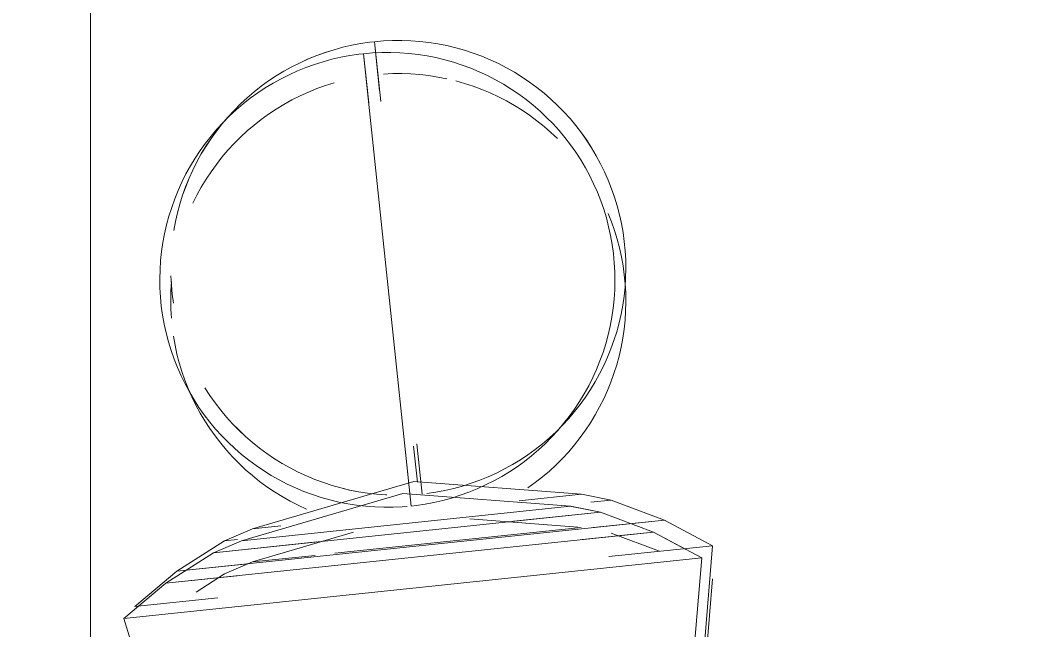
# Model space of a CAD drawing. Extents: x 4834 to 83801, y -13735 to 32221.
# Drawn here: x 13594.817 to 13597.295, y -12417.836 to -12416.321 of the extents above; entities that cross this region are included whole.
import ezdxf

# ---------------------------------------------------------------- set-up
doc = ezdxf.new("R2010")
doc.units = 0
doc.header["$LTSCALE"] = 8
doc.header["$MEASUREMENT"] = 0
doc.layers.add('A-COLS', color=52, linetype='Continuous', lineweight=9)
doc.layers.add('Q-CASE', color=31, linetype='Continuous', lineweight=9)
doc.layers.add('A-WALL-PATT', color=253, linetype='Continuous')

# ---------------------------------------------------------------- blocks, each defined once
blk = doc.blocks.new('Rectangular Column - 24_ x 24_-369624-Section 1')
at = {"layer": 'A-COLS'}
blk.add_line((844.6667, 108), (844.6667, 0), dxfattribs=at)
blk = doc.blocks.new('BAR_WITH_STOOLS_16588 - BAR_WITH_STOOLS_16588-392758-Section 1')
at = {"layer": 'Q-CASE'}
for p, q in [((845.3712, 92.1626), (845.3841, 92.0403)), ((845.3712, 92.1626), (845.3841, 92.0403)), ((845.3712, 92.1626), (845.3841, 92.0403)), ((845.3712, 92.1626), (845.3841, 92.0403)), ((845.3713, 92.1626), (845.3869, 92.0137)), ((845.3713, 92.1626), (845.3841, 92.0403)), ((845.3713, 92.1626), (845.3841, 92.0403)), ((845.3713, 92.1626), (845.3841, 92.0403)), ((845.3442, 92.1328), (845.4622, 91.0093)), ((845.3442, 92.1328), (845.357, 92.0105)), ((845.4682, 91.158), (845.4777, 91.0682)), ((845.4763, 91.164), (845.4894, 91.0391)), ((845.4763, 91.164), (845.4894, 91.0391)), ((845.4482, 91.1432), (845.4622, 91.0093)), ((845.1819, 91.0935), (845.1618, 91.1039)), ((845.1819, 91.0935), (845.1618, 91.1039)), ((845.1819, 91.0935), (845.1619, 91.1039)), ((845.4689, 91.0704), (845.0684, 90.9528)), ((845.8851, 91.0387), (845.4689, 91.0704)), ((845.4417, 91.0406), (845.0412, 90.923)), ((845.8579, 91.0089), (845.4417, 91.0406)), ((845.8851, 91.0387), (845.73, 91.0224)), ((845.959, 91.0239), (845.885, 91.0387)), ((845.959, 91.0239), (845.885, 91.0387)), ((845.959, 91.0239), (845.8851, 91.0387)), ((845.959, 91.0239), (845.8851, 91.0387)), ((845.9082, 91.0185), (845.959, 91.0239)), ((845.959, 91.0239), (845.9082, 91.0185)), ((845.9082, 91.0185), (845.959, 91.0239)), ((845.959, 91.0239), (845.9082, 91.0185)), ((845.9082, 91.0185), (845.959, 91.0239)), ((845.959, 91.0239), (845.9082, 91.0185)), ((845.9082, 91.0185), (845.959, 91.0239)), ((845.959, 91.0239), (845.9082, 91.0185)), ((846.091, 90.9744), (845.959, 91.0239)), ((846.0909, 90.9744), (845.959, 91.0239)), ((846.091, 90.9744), (845.959, 91.0239)), ((846.0909, 90.9744), (845.959, 91.0239)), ((845.8579, 91.0089), (845.0412, 90.923)), ((845.9319, 90.994), (845.8579, 91.0089)), ((845.9319, 90.994), (845.8601, 91.0084)), ((845.9319, 90.994), (845.8601, 91.0084)), ((845.9319, 90.994), (845.8601, 91.0084)), ((844.8803, 90.8472), (846.091, 90.9744)), ((844.972, 90.8932), (845.9319, 90.994)), ((845.9319, 90.994), (844.972, 90.8932)), ((845.8759, 90.957), (845.6079, 90.9774)), ((845.7164, 90.9714), (845.9319, 90.994)), ((845.9319, 90.994), (845.7164, 90.9714)), ((845.7164, 90.9714), (845.9319, 90.994)), ((845.9319, 90.994), (845.7164, 90.9714)), ((845.7164, 90.9714), (845.9319, 90.994)), ((845.9319, 90.994), (845.7164, 90.9714)), ((846.091, 90.9744), (845.9137, 90.9558)), ((845.9137, 90.9558), (846.0909, 90.9744)), ((846.0909, 90.9744), (845.9137, 90.9558)), ((845.9137, 90.9558), (846.091, 90.9744)), ((846.091, 90.9744), (845.9137, 90.9558)), ((845.9137, 90.9558), (846.0909, 90.9744)), ((846.0909, 90.9744), (845.9137, 90.9558)), ((846.0638, 90.9446), (845.9319, 90.994)), ((846.0638, 90.9446), (845.9319, 90.994)), ((846.0638, 90.9446), (845.9319, 90.994)), ((846.0638, 90.9446), (845.9319, 90.994)), ((846.2106, 90.9107), (846.0909, 90.9744)), ((846.2106, 90.9107), (846.0909, 90.9744)), ((846.2106, 90.9107), (846.091, 90.9744)), ((846.2106, 90.9107), (846.091, 90.9744)), ((845.0684, 90.9528), (844.9991, 90.923)), ((845.0683, 90.9528), (844.9991, 90.923)), ((845.0684, 90.9528), (844.9991, 90.923)), ((845.0683, 90.9528), (844.9991, 90.923)), ((845.1385, 90.9602), (845.0684, 90.9528)), ((845.8846, 90.9563), (845.2726, 90.8919)), ((844.8532, 90.8174), (846.0638, 90.9446)), ((844.9991, 90.923), (845.0308, 90.9263)), ((845.0308, 90.9263), (844.9991, 90.923)), ((844.9991, 90.923), (845.0308, 90.9263)), ((845.0308, 90.9263), (844.9991, 90.923)), ((844.9991, 90.923), (845.0308, 90.9263)), ((845.0308, 90.9263), (844.9991, 90.923)), ((844.9991, 90.923), (845.0308, 90.9263)), ((845.0308, 90.9263), (844.9991, 90.923)), ((845.3194, 90.9442), (845.0684, 90.8705)), ((846.0638, 90.9446), (845.8865, 90.926)), ((846.0784, 90.8968), (845.959, 90.9415)), ((846.0784, 90.8968), (845.959, 90.9415)), ((845.9811, 90.9359), (846.0638, 90.9446)), ((846.0638, 90.9446), (845.9811, 90.9359)), ((845.9811, 90.9359), (846.0638, 90.9446)), ((846.0638, 90.9446), (845.9811, 90.9359)), ((845.9811, 90.9359), (846.0638, 90.9446)), ((846.0638, 90.9446), (845.9811, 90.9359)), ((846.1445, 90.9017), (846.0638, 90.9446)), ((846.1835, 90.8809), (846.0638, 90.9446)), ((846.1445, 90.9017), (846.0638, 90.9446)), ((846.1445, 90.9017), (846.0638, 90.9446)), ((844.9991, 90.923), (844.8803, 90.8472)), ((844.9991, 90.923), (844.8803, 90.8472)), ((844.9991, 90.923), (844.8803, 90.8472)), ((844.9991, 90.923), (844.8803, 90.8472)), ((845.0412, 90.923), (844.972, 90.8932)), ((845.0412, 90.923), (844.972, 90.8932)), ((845.0412, 90.923), (844.972, 90.8932)), ((845.0412, 90.923), (844.972, 90.8932)), ((844.972, 90.8932), (845.2284, 90.9201)), ((845.2284, 90.9201), (844.972, 90.8932)), ((844.972, 90.8932), (845.2284, 90.9201)), ((845.2284, 90.9201), (844.972, 90.8932)), ((844.972, 90.8932), (845.2284, 90.9201)), ((845.2284, 90.9201), (844.972, 90.8932)), ((845.9532, 90.8836), (846.2106, 90.9107)), ((846.1697, 90.4104), (846.2106, 90.9107)), ((844.7494, 90.7302), (846.1835, 90.8809)), ((844.972, 90.8932), (844.8532, 90.8174)), ((844.972, 90.8932), (844.8532, 90.8174)), ((844.972, 90.8932), (844.8532, 90.8174)), ((844.972, 90.8932), (844.8532, 90.8174)), ((845.2236, 90.8868), (845.0684, 90.8705)), ((846.1426, 90.3805), (846.1835, 90.8809)), ((845.0576, 90.8658), (844.8803, 90.8472)), ((844.8803, 90.8472), (845.0576, 90.8658)), ((845.0576, 90.8658), (844.8803, 90.8472)), ((844.8803, 90.8472), (845.0576, 90.8658)), ((845.0576, 90.8658), (844.8803, 90.8472)), ((844.8803, 90.8472), (845.0576, 90.8658)), ((845.0576, 90.8658), (844.8803, 90.8472)), ((845.0684, 90.8705), (844.9991, 90.8406)), ((845.0684, 90.8705), (844.9991, 90.8406)), ((844.8803, 90.8472), (844.7765, 90.76)), ((844.8803, 90.8472), (844.7765, 90.76)), ((844.8803, 90.8472), (844.7765, 90.76)), ((844.8803, 90.8472), (844.7765, 90.76)), ((844.8532, 90.8174), (845.0305, 90.836)), ((845.0305, 90.836), (844.8532, 90.8174)), ((845.0305, 90.836), (844.8532, 90.8174)), ((844.8532, 90.8174), (845.0305, 90.836)), ((845.0305, 90.836), (844.8532, 90.8174)), ((844.8532, 90.8174), (845.0305, 90.836)), ((845.0305, 90.836), (844.8532, 90.8174)), ((844.9991, 90.8406), (844.9283, 90.7954)), ((844.9991, 90.8406), (844.9283, 90.7954)), ((846.1718, 90.3535), (846.2106, 90.8283)), ((844.8532, 90.8174), (844.7494, 90.7302)), ((844.8532, 90.8174), (844.7494, 90.7302)), ((844.8532, 90.8174), (844.7494, 90.7302)), ((844.8532, 90.8174), (844.7494, 90.7302)), ((844.7765, 90.76), (844.9828, 90.7816)), ((844.7494, 90.7302), (844.8935, 90.2492))]:
    blk.add_line(p, q, dxfattribs=at)
at = {"layer": 'Q-CASE', "flags": 128}
for points in [[(845.3712, 92.1626), (845.3938, 92.1646), (845.4163, 92.1656), (845.4389, 92.1657), (845.4615, 92.1649), (845.484, 92.1632), (845.5065, 92.1606), (845.5288, 92.1571), (845.551, 92.1527), (845.5729, 92.1474), (845.5947, 92.1413), (845.6162, 92.1343), (845.6373, 92.1264), (845.6582, 92.1177), (845.6787, 92.1082), (845.6988, 92.0979), (845.7184, 92.0867), (845.7376, 92.0748), (845.7563, 92.0621), (845.7745, 92.0487), (845.7922, 92.0346), (845.8092, 92.0198), (845.8257, 92.0043), (845.8415, 91.9882), (845.8566, 91.9714), (845.8711, 91.9541), (845.8849, 91.9362), (845.8979, 91.9177), (845.9102, 91.8988), (845.9218, 91.8793), (845.9325, 91.8595), (845.9424, 91.8392), (845.9516, 91.8185), (845.9598, 91.7975), (845.9673, 91.7761), (845.9739, 91.7545), (845.9796, 91.7327), (845.9844, 91.7106), (845.9884, 91.6883), (845.9914, 91.666), (845.9936, 91.6435), (845.9948, 91.6209), (845.9952, 91.5983), (845.9946, 91.5757), (845.9932, 91.5532), (845.9908, 91.5307), (845.9875, 91.5084), (845.9834, 91.4862), (845.9784, 91.4641), (845.9725, 91.4423), (845.9657, 91.4208)], [(845.3712, 92.1626), (845.3938, 92.1646), (845.4163, 92.1656), (845.4389, 92.1657), (845.4615, 92.1649), (845.484, 92.1632), (845.5065, 92.1606), (845.5288, 92.1571), (845.551, 92.1527), (845.5729, 92.1474), (845.5947, 92.1413), (845.6162, 92.1343), (845.6373, 92.1264), (845.6582, 92.1177), (845.6787, 92.1082), (845.6988, 92.0979), (845.7184, 92.0867), (845.7376, 92.0748), (845.7563, 92.0621), (845.7745, 92.0487), (845.7922, 92.0346), (845.8092, 92.0198), (845.8257, 92.0043), (845.8415, 91.9882), (845.8566, 91.9714), (845.8711, 91.9541), (845.8849, 91.9362), (845.8979, 91.9177), (845.9102, 91.8988), (845.9218, 91.8793), (845.9325, 91.8595), (845.9424, 91.8392), (845.9516, 91.8185), (845.9598, 91.7975), (845.9673, 91.7761), (845.9739, 91.7545), (845.9796, 91.7327), (845.9844, 91.7106), (845.9884, 91.6883), (845.9914, 91.666), (845.9936, 91.6435), (845.9948, 91.6209), (845.9952, 91.5983), (845.9946, 91.5757), (845.9932, 91.5532), (845.9908, 91.5307), (845.9875, 91.5084), (845.9834, 91.4862), (845.9784, 91.4641), (845.9725, 91.4423), (845.9657, 91.4208)], [(845.3713, 92.1626), (845.3938, 92.1646), (845.4164, 92.1656), (845.439, 92.1657), (845.4615, 92.1649), (845.4841, 92.1632), (845.5065, 92.1606), (845.5288, 92.1571), (845.551, 92.1527), (845.573, 92.1474), (845.5947, 92.1413), (845.6162, 92.1343), (845.6374, 92.1264), (845.6582, 92.1177), (845.6787, 92.1082), (845.6988, 92.0979), (845.7185, 92.0867), (845.7377, 92.0748), (845.7564, 92.0621), (845.7746, 92.0487), (845.7922, 92.0346), (845.8092, 92.0198), (845.8257, 92.0043), (845.8415, 91.9882), (845.8567, 91.9714), (845.8712, 91.9541), (845.8849, 91.9362), (845.898, 91.9177), (845.9103, 91.8988), (845.9218, 91.8793), (845.9325, 91.8595), (845.9425, 91.8392), (845.9516, 91.8185), (845.9599, 91.7975), (845.9673, 91.7761), (845.9739, 91.7545), (845.9796, 91.7327), (845.9844, 91.7106), (845.9884, 91.6883), (845.9914, 91.666), (845.9936, 91.6435), (845.9949, 91.6209), (845.9952, 91.5983), (845.9947, 91.5757), (845.9932, 91.5532), (845.9908, 91.5307), (845.9876, 91.5084), (845.9834, 91.4862), (845.9784, 91.4641), (845.9725, 91.4423), (845.9657, 91.4208), (845.9581, 91.3995), (845.9496, 91.3786), (845.9403, 91.358), (845.9302, 91.3378), (845.9193, 91.318), (845.9076, 91.2987), (845.8951, 91.2798), (845.8819, 91.2615), (845.868, 91.2437), (845.8533, 91.2265), (845.838, 91.2099), (845.8221, 91.1939), (845.8055, 91.1785), (845.7883, 91.1639), (845.7705, 91.1499), (845.7522, 91.1367), (845.7334, 91.1242), (845.7141, 91.1124), (845.6943, 91.1015), (845.6742, 91.0913), (845.6536, 91.082), (845.6327, 91.0735), (845.6114, 91.0658), (845.5899, 91.059), (845.5681, 91.053), (845.546, 91.048), (845.5238, 91.0438), (845.5015, 91.0405)], [(845.3713, 92.1626), (845.3938, 92.1646), (845.4164, 92.1656), (845.439, 92.1657), (845.4615, 92.1649), (845.4841, 92.1632), (845.5065, 92.1606), (845.5288, 92.1571), (845.551, 92.1527), (845.573, 92.1474), (845.5947, 92.1413), (845.6162, 92.1343), (845.6374, 92.1264), (845.6582, 92.1177), (845.6787, 92.1082), (845.6988, 92.0979), (845.7185, 92.0867), (845.7377, 92.0748), (845.7564, 92.0621), (845.7746, 92.0487), (845.7922, 92.0346), (845.8092, 92.0198), (845.8257, 92.0043), (845.8415, 91.9882), (845.8567, 91.9714), (845.8712, 91.9541), (845.8849, 91.9362), (845.898, 91.9177), (845.9103, 91.8988), (845.9218, 91.8793), (845.9325, 91.8595), (845.9425, 91.8392), (845.9516, 91.8185), (845.9599, 91.7975), (845.9673, 91.7761), (845.9739, 91.7545), (845.9796, 91.7327), (845.9844, 91.7106), (845.9884, 91.6883), (845.9914, 91.666), (845.9936, 91.6435), (845.9949, 91.6209), (845.9952, 91.5983), (845.9947, 91.5757), (845.9932, 91.5532), (845.9908, 91.5307), (845.9876, 91.5084), (845.9834, 91.4862), (845.9784, 91.4641), (845.9725, 91.4423), (845.9657, 91.4208)], [(844.873, 91.6934), (844.8772, 91.7156), (844.8822, 91.7376), (844.8881, 91.7594), (844.8949, 91.781), (844.9025, 91.8022), (844.911, 91.8232), (844.9203, 91.8437), (844.9304, 91.8639), (844.9413, 91.8837), (844.953, 91.9031), (844.9655, 91.9219), (844.9787, 91.9402), (844.9927, 91.958), (845.0073, 91.9752), (845.0226, 91.9918), (845.0386, 92.0078), (845.0551, 92.0232), (845.0723, 92.0378), (845.0901, 92.0518), (845.1084, 92.065), (845.1272, 92.0775), (845.1465, 92.0893), (845.1663, 92.1002), (845.1865, 92.1104), (845.207, 92.1197), (845.228, 92.1283), (845.2492, 92.1359), (845.2708, 92.1427), (845.2926, 92.1487), (845.3146, 92.1538), (845.3368, 92.1579), (845.3591, 92.1612), (845.3712, 92.1626)], [(844.873, 91.6934), (844.8772, 91.7156), (844.8822, 91.7376), (844.8881, 91.7594), (844.8949, 91.781), (844.9025, 91.8022), (844.911, 91.8232), (844.9203, 91.8437), (844.9304, 91.8639), (844.9413, 91.8837), (844.953, 91.9031), (844.9655, 91.9219), (844.9787, 91.9402), (844.9927, 91.958), (845.0073, 91.9752), (845.0226, 91.9918), (845.0386, 92.0078), (845.0551, 92.0232), (845.0723, 92.0378), (845.0901, 92.0518), (845.1084, 92.065), (845.1272, 92.0775), (845.1465, 92.0893), (845.1663, 92.1002), (845.1865, 92.1104), (845.207, 92.1197), (845.228, 92.1283), (845.2492, 92.1359), (845.2708, 92.1427), (845.2926, 92.1487), (845.3146, 92.1538), (845.3368, 92.1579), (845.3591, 92.1612), (845.3712, 92.1626)], [(844.8731, 91.6934), (844.8772, 91.7156), (844.8823, 91.7376), (844.8882, 91.7594), (844.8949, 91.781), (844.9026, 91.8022), (844.911, 91.8232), (844.9203, 91.8437), (844.9305, 91.8639), (844.9414, 91.8837), (844.9531, 91.9031), (844.9656, 91.9219), (844.9788, 91.9402), (844.9927, 91.958), (845.0073, 91.9752), (845.0226, 91.9918), (845.0386, 92.0078), (845.0552, 92.0232), (845.0724, 92.0378), (845.0901, 92.0518), (845.1084, 92.065), (845.1273, 92.0775), (845.1466, 92.0893), (845.1663, 92.1002), (845.1865, 92.1104), (845.2071, 92.1197), (845.228, 92.1283), (845.2493, 92.1359), (845.2708, 92.1427), (845.2926, 92.1487), (845.3146, 92.1538), (845.3368, 92.1579), (845.3592, 92.1612), (845.3713, 92.1626)], [(844.8731, 91.6934), (844.8772, 91.7156), (844.8823, 91.7376), (844.8882, 91.7594), (844.8949, 91.781), (844.9026, 91.8022), (844.911, 91.8232), (844.9203, 91.8437), (844.9305, 91.8639), (844.9414, 91.8837), (844.9531, 91.9031), (844.9656, 91.9219), (844.9788, 91.9402), (844.9927, 91.958), (845.0073, 91.9752), (845.0226, 91.9918), (845.0386, 92.0078), (845.0552, 92.0232), (845.0724, 92.0378), (845.0901, 92.0518), (845.1084, 92.065), (845.1273, 92.0775), (845.1466, 92.0893), (845.1663, 92.1002), (845.1865, 92.1104), (845.2071, 92.1197), (845.228, 92.1283), (845.2493, 92.1359), (845.2708, 92.1427), (845.2926, 92.1487), (845.3146, 92.1538), (845.3368, 92.1579), (845.3592, 92.1612), (845.3713, 92.1626)], [(845.2825, 91.0192), (845.2606, 91.0245), (845.2388, 91.0306), (845.2173, 91.0376), (845.1962, 91.0455), (845.1753, 91.0542), (845.1548, 91.0637), (845.1347, 91.074), (845.1151, 91.0852), (845.0959, 91.0971), (845.0772, 91.1097), (845.059, 91.1232), (845.0413, 91.1373), (845.0243, 91.1521), (845.0078, 91.1676), (844.992, 91.1837), (844.9769, 91.2005), (844.9624, 91.2178), (844.9486, 91.2357), (844.9356, 91.2542), (844.9233, 91.2731), (844.9117, 91.2926), (844.901, 91.3124), (844.891, 91.3327), (844.8819, 91.3534), (844.8736, 91.3744), (844.8662, 91.3957), (844.8596, 91.4174), (844.8539, 91.4392), (844.8491, 91.4613), (844.8451, 91.4835), (844.8421, 91.5059), (844.8399, 91.5284), (844.8387, 91.551), (844.8383, 91.5736), (844.8389, 91.5962), (844.8403, 91.6187), (844.8427, 91.6412), (844.8459, 91.6635), (844.8501, 91.6857), (844.8551, 91.7078), (844.861, 91.7296), (844.8678, 91.7511), (844.8754, 91.7724), (844.8839, 91.7933), (844.8932, 91.8139), (844.9033, 91.8341), (844.9142, 91.8539), (844.926, 91.8732), (844.9384, 91.8921), (844.9516, 91.9104), (844.9656, 91.9282), (844.9802, 91.9454), (844.9955, 91.962), (845.0115, 91.978), (845.0281, 91.9934), (845.0452, 92.008), (845.063, 92.022), (845.0813, 92.0352), (845.1001, 92.0477), (845.1194, 92.0595), (845.1392, 92.0704), (845.1594, 92.0806), (845.1799, 92.0899), (845.2009, 92.0984), (845.2221, 92.1061), (845.2437, 92.1129), (845.2655, 92.1189), (845.2875, 92.1239), (845.3097, 92.1281), (845.332, 92.1314), (845.3442, 92.1328)], [(845.4525, 91.0084), (845.4397, 91.0073), (845.4172, 91.0063), (845.3946, 91.0062), (845.372, 91.007), (845.3495, 91.0087), (845.327, 91.0113), (845.3047, 91.0148), (845.2825, 91.0192), (845.2606, 91.0245), (845.2388, 91.0306), (845.2173, 91.0376), (845.1962, 91.0455), (845.1753, 91.0542), (845.1548, 91.0637), (845.1347, 91.074), (845.1151, 91.0852), (845.0959, 91.0971), (845.0772, 91.1097), (845.059, 91.1232), (845.0413, 91.1373), (845.0243, 91.1521), (845.0078, 91.1676), (844.992, 91.1837), (844.9769, 91.2005), (844.9624, 91.2178), (844.9486, 91.2357), (844.9356, 91.2542), (844.9233, 91.2731), (844.9117, 91.2926), (844.901, 91.3124), (844.891, 91.3327), (844.8819, 91.3534), (844.8736, 91.3744), (844.8662, 91.3957), (844.8596, 91.4174), (844.8539, 91.4392), (844.8491, 91.4613), (844.8451, 91.4835), (844.8421, 91.5059), (844.8399, 91.5284), (844.8387, 91.551), (844.8383, 91.5736), (844.8389, 91.5962), (844.8403, 91.6187), (844.8427, 91.6412), (844.8459, 91.6635), (844.8501, 91.6857), (844.8551, 91.7078), (844.861, 91.7296), (844.8678, 91.7511), (844.8754, 91.7724), (844.8839, 91.7933), (844.8932, 91.8139), (844.9033, 91.8341), (844.9142, 91.8539), (844.926, 91.8732), (844.9384, 91.8921), (844.9516, 91.9104), (844.9656, 91.9282), (844.9802, 91.9454), (844.9955, 91.962), (845.0115, 91.978), (845.0281, 91.9934), (845.0452, 92.008), (845.063, 92.022), (845.0813, 92.0352), (845.1001, 92.0477), (845.1194, 92.0595), (845.1392, 92.0704), (845.1594, 92.0806), (845.1799, 92.0899), (845.2009, 92.0984), (845.2221, 92.1061), (845.2437, 92.1129), (845.2655, 92.1189), (845.2875, 92.1239), (845.3097, 92.1281), (845.332, 92.1314), (845.3442, 92.1328)], [(845.2825, 91.0192), (845.2606, 91.0245), (845.2388, 91.0306), (845.2173, 91.0376), (845.1962, 91.0455), (845.1753, 91.0542), (845.1548, 91.0637), (845.1347, 91.074), (845.1151, 91.0852), (845.0959, 91.0971), (845.0772, 91.1097), (845.059, 91.1232), (845.0413, 91.1373), (845.0243, 91.1521), (845.0078, 91.1676), (844.992, 91.1837), (844.9769, 91.2005), (844.9624, 91.2178), (844.9486, 91.2357), (844.9356, 91.2542), (844.9233, 91.2731), (844.9117, 91.2926), (844.901, 91.3124), (844.891, 91.3327), (844.8819, 91.3534), (844.8736, 91.3744), (844.8662, 91.3957), (844.8596, 91.4174), (844.8539, 91.4392), (844.8491, 91.4613), (844.8451, 91.4835), (844.8421, 91.5059), (844.8399, 91.5284), (844.8387, 91.551), (844.8383, 91.5736), (844.8389, 91.5962), (844.8403, 91.6187), (844.8427, 91.6412), (844.8459, 91.6635), (844.8501, 91.6857), (844.8551, 91.7078), (844.861, 91.7296), (844.8678, 91.7511), (844.8754, 91.7724), (844.8839, 91.7933), (844.8932, 91.8139), (844.9033, 91.8341), (844.9142, 91.8539), (844.926, 91.8732), (844.9384, 91.8921), (844.9516, 91.9104), (844.9656, 91.9282), (844.9802, 91.9454), (844.9955, 91.962), (845.0115, 91.978), (845.0281, 91.9934), (845.0452, 92.008), (845.063, 92.022), (845.0813, 92.0352), (845.1001, 92.0477), (845.1194, 92.0595), (845.1392, 92.0704), (845.1594, 92.0806), (845.1799, 92.0899), (845.2009, 92.0984), (845.2221, 92.1061), (845.2437, 92.1129), (845.2655, 92.1189), (845.2875, 92.1239), (845.3097, 92.1281), (845.332, 92.1314), (845.3442, 92.1328)], [(845.2825, 91.0192), (845.2606, 91.0245), (845.2388, 91.0306), (845.2173, 91.0376), (845.1962, 91.0455), (845.1753, 91.0542), (845.1548, 91.0637), (845.1347, 91.074), (845.1151, 91.0852), (845.0959, 91.0971), (845.0772, 91.1097), (845.059, 91.1232), (845.0413, 91.1373), (845.0243, 91.1521), (845.0078, 91.1676), (844.992, 91.1837), (844.9769, 91.2005), (844.9624, 91.2178), (844.9486, 91.2357), (844.9356, 91.2542), (844.9233, 91.2731), (844.9117, 91.2926), (844.901, 91.3124), (844.891, 91.3327), (844.8819, 91.3534), (844.8736, 91.3744), (844.8662, 91.3957), (844.8596, 91.4174), (844.8539, 91.4392), (844.8491, 91.4613), (844.8451, 91.4835), (844.8421, 91.5059), (844.8399, 91.5284), (844.8387, 91.551), (844.8383, 91.5736), (844.8389, 91.5962), (844.8403, 91.6187), (844.8427, 91.6412), (844.8459, 91.6635), (844.8501, 91.6857), (844.8551, 91.7078), (844.861, 91.7296), (844.8678, 91.7511), (844.8754, 91.7724), (844.8839, 91.7933), (844.8932, 91.8139), (844.9033, 91.8341), (844.9142, 91.8539), (844.926, 91.8732), (844.9384, 91.8921), (844.9516, 91.9104), (844.9656, 91.9282), (844.9802, 91.9454), (844.9955, 91.962), (845.0115, 91.978), (845.0281, 91.9934), (845.0452, 92.008), (845.063, 92.022), (845.0813, 92.0352), (845.1001, 92.0477), (845.1194, 92.0595), (845.1392, 92.0704), (845.1594, 92.0806), (845.1799, 92.0899), (845.2009, 92.0984), (845.2221, 92.1061), (845.2437, 92.1129), (845.2655, 92.1189), (845.2875, 92.1239), (845.3097, 92.1281), (845.332, 92.1314), (845.3442, 92.1328)], [(845.3442, 92.1328), (845.3667, 92.1347), (845.3892, 92.1357), (845.4118, 92.1358), (845.4344, 92.135), (845.4569, 92.1333), (845.4794, 92.1308), (845.5017, 92.1273), (845.5239, 92.1229), (845.5458, 92.1176), (845.5676, 92.1115), (845.5891, 92.1045), (845.6102, 92.0966), (845.6311, 92.0879), (845.6516, 92.0784), (845.6717, 92.068), (845.6913, 92.0569), (845.7105, 92.045), (845.7292, 92.0323), (845.7474, 92.0189), (845.7651, 92.0048), (845.7821, 91.99), (845.7986, 91.9745), (845.8144, 91.9584), (845.8295, 91.9416), (845.844, 91.9243), (845.8578, 91.9063)], [(845.3442, 92.1328), (845.3667, 92.1347), (845.3892, 92.1357), (845.4118, 92.1358), (845.4344, 92.135), (845.4569, 92.1333), (845.4794, 92.1308), (845.5017, 92.1273), (845.5239, 92.1229), (845.5458, 92.1176), (845.5676, 92.1115), (845.5891, 92.1045), (845.6102, 92.0966), (845.6311, 92.0879), (845.6516, 92.0784), (845.6717, 92.068), (845.6913, 92.0569), (845.7105, 92.045), (845.7292, 92.0323), (845.7474, 92.0189), (845.7651, 92.0048), (845.7821, 91.99), (845.7986, 91.9745), (845.8144, 91.9584), (845.8295, 91.9416), (845.844, 91.9243), (845.8578, 91.9063), (845.8708, 91.8879), (845.8831, 91.8689), (845.8947, 91.8495), (845.9054, 91.8296), (845.9153, 91.8093), (845.9245, 91.7887), (845.9328, 91.7677), (845.9402, 91.7463), (845.9468, 91.7247), (845.9525, 91.7028), (845.9573, 91.6808), (845.9613, 91.6585), (845.9643, 91.6361), (845.9665, 91.6137), (845.9677, 91.5911), (845.9681, 91.5685), (845.9675, 91.5459), (845.9661, 91.5234), (845.9637, 91.5009), (845.9605, 91.4785), (845.9563, 91.4563), (845.9513, 91.4343), (845.9454, 91.4125), (845.9386, 91.3909), (845.931, 91.3697), (845.9225, 91.3487), (845.9132, 91.3281), (845.9031, 91.3079), (845.8921, 91.2882), (845.8804, 91.2688), (845.868, 91.25), (845.8548, 91.2317), (845.8408, 91.2139), (845.8262, 91.1967), (845.8109, 91.18), (845.7949, 91.1641), (845.7783, 91.1487), (845.7612, 91.1341), (845.7434, 91.1201), (845.7251, 91.1068), (845.7063, 91.0943), (845.687, 91.0826), (845.6672, 91.0716), (845.647, 91.0615), (845.6265, 91.0521), (845.6055, 91.0436), (845.5843, 91.036), (845.5627, 91.0292), (845.5409, 91.0232), (845.5189, 91.0181), (845.4967, 91.0139), (845.4744, 91.0107), (845.4622, 91.0093)], [(845.3442, 92.1328), (845.3667, 92.1347), (845.3892, 92.1357), (845.4118, 92.1358), (845.4344, 92.135), (845.4569, 92.1333), (845.4794, 92.1308), (845.5017, 92.1273), (845.5239, 92.1229), (845.5458, 92.1176), (845.5676, 92.1115), (845.5891, 92.1045), (845.6102, 92.0966), (845.6311, 92.0879), (845.6516, 92.0784), (845.6717, 92.068), (845.6913, 92.0569), (845.7105, 92.045), (845.7292, 92.0323), (845.7474, 92.0189), (845.7651, 92.0048), (845.7821, 91.99), (845.7986, 91.9745), (845.8144, 91.9584), (845.8295, 91.9416), (845.844, 91.9243), (845.8578, 91.9063)], [(845.3442, 92.1328), (845.3667, 92.1347), (845.3892, 92.1357), (845.4118, 92.1358), (845.4344, 92.135), (845.4569, 92.1333), (845.4794, 92.1308), (845.5017, 92.1273), (845.5239, 92.1229), (845.5458, 92.1176), (845.5676, 92.1115), (845.5891, 92.1045), (845.6102, 92.0966), (845.6311, 92.0879), (845.6516, 92.0784), (845.6717, 92.068), (845.6913, 92.0569), (845.7105, 92.045), (845.7292, 92.0323), (845.7474, 92.0189), (845.7651, 92.0048), (845.7821, 91.99), (845.7986, 91.9745), (845.8144, 91.9584), (845.8295, 91.9416), (845.844, 91.9243), (845.8578, 91.9063)], [(845.3938, 92.0822), (845.4164, 92.0832), (845.439, 92.0833), (845.4615, 92.0825), (845.4841, 92.0808), (845.5065, 92.0782), (845.5288, 92.0747), (845.551, 92.0703)], [(845.3938, 92.0822), (845.4164, 92.0832), (845.439, 92.0833), (845.4615, 92.0825), (845.4841, 92.0808), (845.5065, 92.0782), (845.5288, 92.0747), (845.551, 92.0703)], [(845.573, 92.065), (845.5947, 92.0589), (845.6162, 92.0519), (845.6374, 92.044), (845.6582, 92.0353), (845.6787, 92.0258), (845.6988, 92.0155), (845.7185, 92.0043), (845.7377, 91.9924), (845.7564, 91.9798), (845.7746, 91.9664), (845.7922, 91.9522), (845.8092, 91.9374), (845.8257, 91.9219)], [(845.573, 92.065), (845.5947, 92.0589), (845.6162, 92.0519), (845.6374, 92.044), (845.6582, 92.0353), (845.6787, 92.0258), (845.6988, 92.0155), (845.7185, 92.0043), (845.7377, 91.9924), (845.7564, 91.9798), (845.7746, 91.9664), (845.7922, 91.9522), (845.8092, 91.9374), (845.8257, 91.9219)], [(844.9203, 91.7614), (844.9305, 91.7816), (844.9414, 91.8013), (844.9531, 91.8207), (844.9656, 91.8395), (844.9788, 91.8578), (844.9927, 91.8756), (845.0073, 91.8928), (845.0226, 91.9095), (845.0386, 91.9255), (845.0552, 91.9408), (845.0724, 91.9555), (845.0901, 91.9694), (845.1084, 91.9827), (845.1273, 91.9952), (845.1466, 92.0069), (845.1663, 92.0179), (845.1865, 92.028), (845.2071, 92.0374), (845.228, 92.0459), (845.2493, 92.0535), (845.2708, 92.0604)], [(844.9203, 91.7614), (844.9305, 91.7816), (844.9414, 91.8013), (844.9531, 91.8207), (844.9656, 91.8395), (844.9788, 91.8578), (844.9927, 91.8756), (845.0073, 91.8928), (845.0226, 91.9095), (845.0386, 91.9255), (845.0552, 91.9408), (845.0724, 91.9555), (845.0901, 91.9694), (845.1084, 91.9827), (845.1273, 91.9952), (845.1466, 92.0069), (845.1663, 92.0179), (845.1865, 92.028), (845.2071, 92.0374), (845.228, 92.0459), (845.2493, 92.0535), (845.2708, 92.0604)], [(845.9516, 91.7361), (845.9599, 91.7151), (845.9673, 91.6938), (845.9739, 91.6721), (845.9796, 91.6503), (845.9844, 91.6282), (845.9884, 91.606), (845.9914, 91.5836), (845.9936, 91.5611), (845.9949, 91.5385), (845.9952, 91.5159), (845.9947, 91.4934), (845.9932, 91.4708), (845.9908, 91.4483), (845.9876, 91.426), (845.9834, 91.4038), (845.9784, 91.3817), (845.9725, 91.3599), (845.9657, 91.3384), (845.9581, 91.3171), (845.9496, 91.2962), (845.9403, 91.2756), (845.9302, 91.2554), (845.9193, 91.2356), (845.9076, 91.2163), (845.8951, 91.1974), (845.8819, 91.1791), (845.868, 91.1613), (845.8533, 91.1441), (845.838, 91.1275), (845.8221, 91.1115), (845.8055, 91.0962), (845.7883, 91.0815), (845.7705, 91.0675), (845.7522, 91.0543)], [(845.9516, 91.7361), (845.9599, 91.7151), (845.9673, 91.6938), (845.9739, 91.6721), (845.9796, 91.6503), (845.9844, 91.6282), (845.9884, 91.606), (845.9914, 91.5836), (845.9936, 91.5611), (845.9949, 91.5385), (845.9952, 91.5159), (845.9947, 91.4934), (845.9932, 91.4708), (845.9908, 91.4483), (845.9876, 91.426), (845.9834, 91.4038), (845.9784, 91.3817), (845.9725, 91.3599), (845.9657, 91.3384), (845.9581, 91.3171), (845.9496, 91.2962), (845.9403, 91.2756), (845.9302, 91.2554), (845.9193, 91.2356), (845.9076, 91.2163), (845.8951, 91.1974), (845.8819, 91.1791), (845.868, 91.1613), (845.8533, 91.1441), (845.838, 91.1275), (845.8221, 91.1115), (845.8055, 91.0962), (845.7883, 91.0815), (845.7705, 91.0675), (845.7522, 91.0543)], [(845.9468, 91.7247), (845.9525, 91.7028), (845.9573, 91.6808), (845.9613, 91.6585), (845.9643, 91.6361), (845.9665, 91.6137), (845.9677, 91.5911), (845.9681, 91.5685), (845.9676, 91.5481)], [(845.9468, 91.7247), (845.9525, 91.7028), (845.9573, 91.6808), (845.9613, 91.6585), (845.9643, 91.6361), (845.9665, 91.6137), (845.9677, 91.5911), (845.9681, 91.5685), (845.9676, 91.5481)], [(845.9468, 91.7247), (845.9525, 91.7028), (845.9573, 91.6808), (845.9613, 91.6585), (845.9643, 91.6361), (845.9665, 91.6137), (845.9677, 91.5911), (845.9681, 91.5685), (845.9676, 91.5481)], [(844.8723, 91.5134), (844.8692, 91.5357), (844.8671, 91.5582), (844.8658, 91.5808)], [(844.8722, 91.5134), (844.8692, 91.5357), (844.867, 91.5582), (844.8658, 91.5808)], [(844.8723, 91.5134), (844.8692, 91.5357), (844.8671, 91.5582), (844.8658, 91.5808)], [(844.8722, 91.5134), (844.8692, 91.5357), (844.867, 91.5582), (844.8658, 91.5808)], [(844.8671, 91.4759), (844.8658, 91.4984), (844.8655, 91.521), (844.866, 91.5436), (844.8675, 91.5661)], [(844.8671, 91.4759), (844.8658, 91.4984), (844.8655, 91.521), (844.866, 91.5436), (844.8675, 91.5661)], [(845.2024, 91.0016), (845.1819, 91.0111), (845.1619, 91.0215), (845.1422, 91.0326), (845.123, 91.0445), (845.1043, 91.0572), (845.0861, 91.0706), (845.0685, 91.0847), (845.0514, 91.0995), (845.035, 91.115), (845.0191, 91.1312), (845.004, 91.1479), (844.9895, 91.1653), (844.9757, 91.1832), (844.9627, 91.2016), (844.9504, 91.2206), (844.9389, 91.24), (844.9281, 91.2599), (844.9182, 91.2802), (844.9091, 91.3008), (844.9008, 91.3219), (844.8933, 91.3432), (844.8868, 91.3648), (844.881, 91.3867), (844.8762, 91.4087), (844.8723, 91.431)], [(845.2024, 91.0016), (845.1819, 91.0111), (845.1619, 91.0215), (845.1422, 91.0326), (845.123, 91.0445), (845.1043, 91.0572), (845.0861, 91.0706), (845.0685, 91.0847), (845.0514, 91.0995), (845.035, 91.115), (845.0191, 91.1312), (845.004, 91.1479), (844.9895, 91.1653), (844.9757, 91.1832), (844.9627, 91.2016), (844.9504, 91.2206), (844.9389, 91.24), (844.9281, 91.2599), (844.9182, 91.2802), (844.9091, 91.3008), (844.9008, 91.3219), (844.8933, 91.3432), (844.8868, 91.3648), (844.881, 91.3867), (844.8762, 91.4087), (844.8723, 91.431)], [(845.4022, 91.0367), (845.3991, 91.0368), (845.3766, 91.0385), (845.3541, 91.0411), (845.3318, 91.0446), (845.3097, 91.049), (845.2877, 91.0543), (845.2659, 91.0604), (845.2445, 91.0674), (845.2233, 91.0753), (845.2024, 91.084), (845.1819, 91.0935), (845.1619, 91.1039), (845.1422, 91.115), (845.123, 91.1269), (845.1043, 91.1396), (845.0861, 91.153), (845.0685, 91.1671), (845.0514, 91.1819), (845.035, 91.1974), (845.0191, 91.2135), (845.004, 91.2303), (844.9895, 91.2476), (844.9757, 91.2655), (844.9627, 91.284), (844.9504, 91.3029)], [(845.8759, 91.2539), (845.8679, 91.2437), (845.8533, 91.2265), (845.838, 91.2099), (845.822, 91.1939), (845.8054, 91.1785), (845.7882, 91.1639), (845.7705, 91.1499), (845.7522, 91.1367), (845.7334, 91.1242), (845.7141, 91.1124), (845.6943, 91.1015), (845.6741, 91.0913), (845.6535, 91.082), (845.6326, 91.0735), (845.6114, 91.0658)], [(845.8759, 91.2539), (845.868, 91.2437), (845.8533, 91.2265), (845.838, 91.2099), (845.8221, 91.1939), (845.8055, 91.1785), (845.7883, 91.1639), (845.7705, 91.1499), (845.7522, 91.1367), (845.7334, 91.1242), (845.7141, 91.1124), (845.6943, 91.1015), (845.6742, 91.0913), (845.6536, 91.082), (845.6327, 91.0735), (845.6114, 91.0658)], [(845.8759, 91.2539), (845.8679, 91.2437), (845.8533, 91.2265), (845.838, 91.2099), (845.822, 91.1939), (845.8054, 91.1785), (845.7882, 91.1639), (845.7705, 91.1499), (845.7522, 91.1367), (845.7334, 91.1242), (845.7141, 91.1124), (845.6943, 91.1015), (845.6741, 91.0913), (845.6535, 91.082), (845.6326, 91.0735), (845.6114, 91.0658)], [(845.868, 91.25), (845.8548, 91.2317), (845.8408, 91.2139), (845.8262, 91.1967), (845.8109, 91.18), (845.7949, 91.1641), (845.7783, 91.1487), (845.7612, 91.1341), (845.7434, 91.1201), (845.7251, 91.1068), (845.7063, 91.0943), (845.687, 91.0826), (845.6672, 91.0716), (845.647, 91.0615)], [(845.868, 91.25), (845.8548, 91.2317), (845.8408, 91.2139), (845.8262, 91.1967), (845.8109, 91.18), (845.7949, 91.1641), (845.7783, 91.1487), (845.7612, 91.1341), (845.7434, 91.1201), (845.7251, 91.1068), (845.7063, 91.0943), (845.687, 91.0826), (845.6672, 91.0716), (845.647, 91.0615)], [(845.868, 91.25), (845.8548, 91.2317), (845.8408, 91.2139), (845.8262, 91.1967), (845.8109, 91.18), (845.7949, 91.1641), (845.7783, 91.1487), (845.7612, 91.1341), (845.7434, 91.1201), (845.7251, 91.1068), (845.7063, 91.0943), (845.687, 91.0826), (845.6672, 91.0716), (845.647, 91.0615)], [(845.0684, 91.1671), (845.0514, 91.1819), (845.0349, 91.1974), (845.0191, 91.2135), (845.0039, 91.2303)], [(845.0684, 91.1671), (845.0514, 91.1819), (845.0349, 91.1974), (845.0191, 91.2135), (845.0039, 91.2303)], [(845.0685, 91.1671), (845.0514, 91.1819), (845.035, 91.1974), (845.0191, 91.2135), (845.004, 91.2303)], [(845.3541, 91.0411), (845.3318, 91.0446), (845.3096, 91.049), (845.2877, 91.0543)], [(845.3541, 91.0411), (845.3318, 91.0446), (845.3097, 91.049), (845.2877, 91.0543)], [(845.3541, 91.0411), (845.3318, 91.0446), (845.3096, 91.049), (845.2877, 91.0543)]]:
    blk.add_lwpolyline(points, dxfattribs=at)

msp = doc.modelspace()

# ---------------------------------------------------------------- hatches: boundary and pattern name
at = {"layer": 'A-WALL-PATT', "lineweight": 9}
h = msp.add_hatch(dxfattribs=at)
h.set_pattern_fill('FP_1', color=256, style=0, pattern_type=2)
h.set_pattern_definition([(0, (13195.408, -12508.538), (0, 8), []), (90, (13195.408, -12508.538), (-8, 8), [8, -8])])
h.paths.add_polyline_path([(13541.64958, -12508.53771), (13562.67877, -12508.53771), (13562.67877, -12468.53771), (13586.53094, -12468.53771), (13586.53094, -12462.05007), (13586.10576, -12462.05007), (13586.10576, -12460.53771), (13586.99291, -12460.53771), (13586.99291, -12455.53771), (13583.53094, -12455.53771), (13583.53094, -12454.53771), (13586.99291, -12454.53771), (13586.99291, -12400.53771), (13541.64958, -12400.53771), (13541.64958, -12504.94969)], flags=0)
h.paths.add_polyline_path([(13252.29774, -12508.53771), (13252.29774, -12400.53771), (13198.22038, -12400.53771), (13198.22038, -12508.53771), (13203.56196, -12508.53771)], flags=0)
h.paths.add_polyline_path([(13686.13902, -12508.53771), (13686.14733, -12508.53771), (13686.14733, -12502.53771), (13692.14889, -12502.53771), (13692.14889, -12502.28771), (13686.13902, -12502.28771), (13686.13902, -12504.94969)], flags=0)
h.paths.add_polyline_path([(13691.25471, -12486.80426), (13692.14889, -12486.58041), (13692.14889, -12448.53771), (13711.34889, -12400.53771), (13686.13902, -12400.53771), (13686.13902, -12486.75949), (13689.51451, -12486.0993), (13691.19465, -12486.12836), (13691.28246, -12486.26439), (13691.3244, -12486.50561), (13691.27085, -12486.77672), (13691.25608, -12486.80192)], flags=0)
h.paths.add_polyline_path([(13689.5849, -12486.66594), (13689.59523, -12486.40763), (13689.58536, -12486.60353)], flags=0)
h.paths.add_polyline_path([(13678.13902, -12454.53771), (13678.13902, -12400.53771), (13594.99291, -12400.53771), (13595.01388, -12420.22942), (13595.27312, -12419.41682), (13595.21486, -12419.38522), (13595.08545, -12419.21312), (13595.14755, -12419.03859), (13595.41475, -12418.78889), (13595.42429, -12418.74228), (13595.40949, -12418.65588), (13595.31552, -12418.60855), (13595.25459, -12418.59929), (13595.22719, -12418.34737), (13595.21682, -12418.27885), (13595.10279, -12417.77774), (13595.33359, -12417.72902), (13595.43957, -12417.66604), (13595.5988, -12417.60731), (13595.51304, -12417.5994), (13595.43957, -12417.57167), (13595.72848, -12417.44301), (13595.61934, -12417.46728), (13595.5988, -12417.49352), (13595.31674, -12417.24932), (13595.27923, -12417.27485), (13595.2229, -12417.00175), (13595.20508, -12416.94222), (13595.19989, -12416.87621), (13595.39494, -12416.62903), (13595.48768, -12416.58527), (13595.54971, -12416.55116), (13595.6848, -12416.45003), (13595.74518, -12416.49364), (13595.92954, -12416.51393), (13596.27051, -12416.7869), (13596.22572, -12417.27261), (13596.07194, -12417.33174), (13596.04186, -12417.39264), (13595.98002, -12417.48139), (13596.18007, -12417.52929), (13596.09218, -12417.57233), (13595.99878, -12417.60469), (13596.23993, -12417.58192), (13596.35878, -12417.64573), (13596.53685, -12417.62751), (13596.5235, -12418.21937), (13596.54686, -12418.31299), (13596.51812, -12418.48216), (13596.37938, -12418.54007), (13596.38744, -12418.60855), (13596.42902, -12418.67924), (13596.701, -12418.84261), (13596.7785, -12418.90871), (13596.82214, -12419.10889), (13596.7741, -12419.25906), (13597.65487, -12420.76708), (13598.08628, -12422.35695), (13598.10493, -12424.18249), (13597.80012, -12427.27771), (13597.8665, -12428.39649), (13598.1868, -12429.4012), (13598.62098, -12430.25119), (13598.51895, -12430.46411), (13598.37102, -12430.70364), (13598.54503, -12430.7639), (13598.71209, -12430.86149), (13598.77966, -12431.2607), (13598.84308, -12431.38108), (13598.84308, -12431.4065), (13598.83606, -12431.46158), (13598.68985, -12431.62831), (13598.72924, -12431.90205), (13598.74649, -12431.92521), (13598.77968, -12431.92561), (13598.69728, -12432.30772), (13598.37314, -12432.9088), (13598.24392, -12434.1243), (13598.18918, -12434.68617), (13598.34281, -12434.69557), (13598.38603, -12435.1343), (13598.22288, -12435.19903), (13598.30035, -12435.26684), (13598.42734, -12435.26684), (13598.4134, -12435.76732), (13598.3006, -12435.76732), (13598.32353, -12436.04763), (13598.64319, -12436.06053), (13598.64319, -12436.21488), (13598.75521, -12436.25778), (13598.75521, -12437.25649), (13598.64319, -12437.29399), (13598.61605, -12437.42374), (13597.88659, -12437.44049), (13598.39643, -12439.03804), (13597.90092, -12439.26146), (13597.59104, -12439.33594), (13596.79132, -12437.42374), (13596.09079, -12437.42374), (13596.06366, -12437.853), (13595.82095, -12437.83965), (13595.77876, -12438.12248), (13595.69541, -12438.55772), (13595.68152, -12438.57494), (13595.67914, -12438.76349), (13595.66484, -12438.85886), (13595.64569, -12438.8929), (13595.59309, -12438.93606), (13595.56596, -12439.01636), (13595.38948, -12439.01604), (13595.36234, -12439.53771), (13594.99291, -12439.53771), (13594.99291, -12454.03771), (13607.86234, -12454.03771), (13607.88984, -12454.53771), (13667.53094, -12454.53771)], flags=0)
h.paths.add_polyline_path([(13596.51812, -12436.04763), (13597.25591, -12436.04763), (13597.22091, -12435.76732), (13597.15452, -12435.76732), (13597.12018, -12434.90536), (13597.14988, -12434.82764), (13597.27331, -12434.7728), (13596.57645, -12433.06122), (13596.51812, -12433.00261), (13596.02131, -12432.49084), (13596.02471, -12432.33097), (13596.02131, -12432.26264), (13596.02131, -12432.21309), (13596.06089, -12432.13821), (13596.0701, -12432.11877), (13595.95124, -12432.09936), (13595.77702, -12431.80988), (13595.64247, -12431.70046), (13595.74193, -12431.50724), (13595.7488, -12431.15705), (13596.02261, -12430.94103), (13596.01281, -12430.90014), (13595.68984, -12430.56604), (13595.66603, -12430.45229), (13595.98644, -12429.4012), (13596.03279, -12428.32193), (13595.82047, -12427.24267), (13594.99291, -12424.54888), (13594.99291, -12434.53771), (13595.36234, -12434.53771), (13595.38948, -12434.45293), (13595.59305, -12434.45533), (13595.63389, -12434.57095), (13595.66484, -12434.63779), (13595.67322, -12434.6784), (13595.69318, -12434.74076), (13595.69627, -12434.82849), (13595.71748, -12434.91606), (13595.73355, -12434.94039), (13595.77196, -12435.24444), (13595.78824, -12435.38222), (13595.82095, -12435.61837), (13596.09075, -12435.61837), (13596.09079, -12436.04763)], flags=0)
h.paths.add_polyline_path([(13597.25896, -12436.04763), (13597.2747, -12436.04763), (13597.27191, -12435.93276)], flags=0)
h.paths.add_polyline_path([(13598.10466, -12435.26684), (13598.16691, -12435.22608), (13598.08283, -12435.20084), (13598.10236, -12435.26684)], flags=0)
h.paths.add_polyline_path([(13596.67061, -12418.87061), (13596.4005, -12418.67443), (13596.66247, -12418.86604)], flags=0)
h.paths.add_polyline_path([(13596.51229, -12418.83722), (13596.38094, -12418.74451), (13596.50546, -12418.83318)], flags=0)
h.paths.add_polyline_path([(13596.76561, -12418.73792), (13596.76565, -12418.73784), (13596.89331, -12418.60855)], flags=0)
h.paths.add_polyline_path([(13595.16892, -12417.62298), (13595.16887, -12417.62283), (13595.16892, -12414.2915)], flags=0)

# ---------------------------------------------------------------- block references
at = {"layer": 'A-COLS'}
msp.add_blockref('Rectangular Column - 24_ x 24_-369624-Section 1', (12750.32625, -12508.53771), dxfattribs=at)
at = {"layer": 'Q-CASE'}
msp.add_blockref('BAR_WITH_STOOLS_16588 - BAR_WITH_STOOLS_16588-392758-Section 1', (12750.32625, -12508.53771), dxfattribs=at)

doc.saveas('drawing.dxf')
